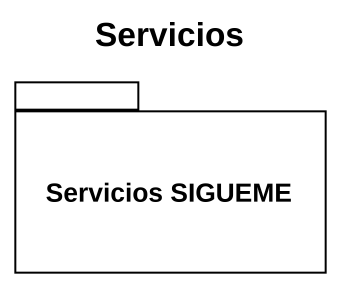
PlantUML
@startuml
title Servicios
package "Servicios SIGUEME" as Servicios_SIGUEME {
}
@enduml
